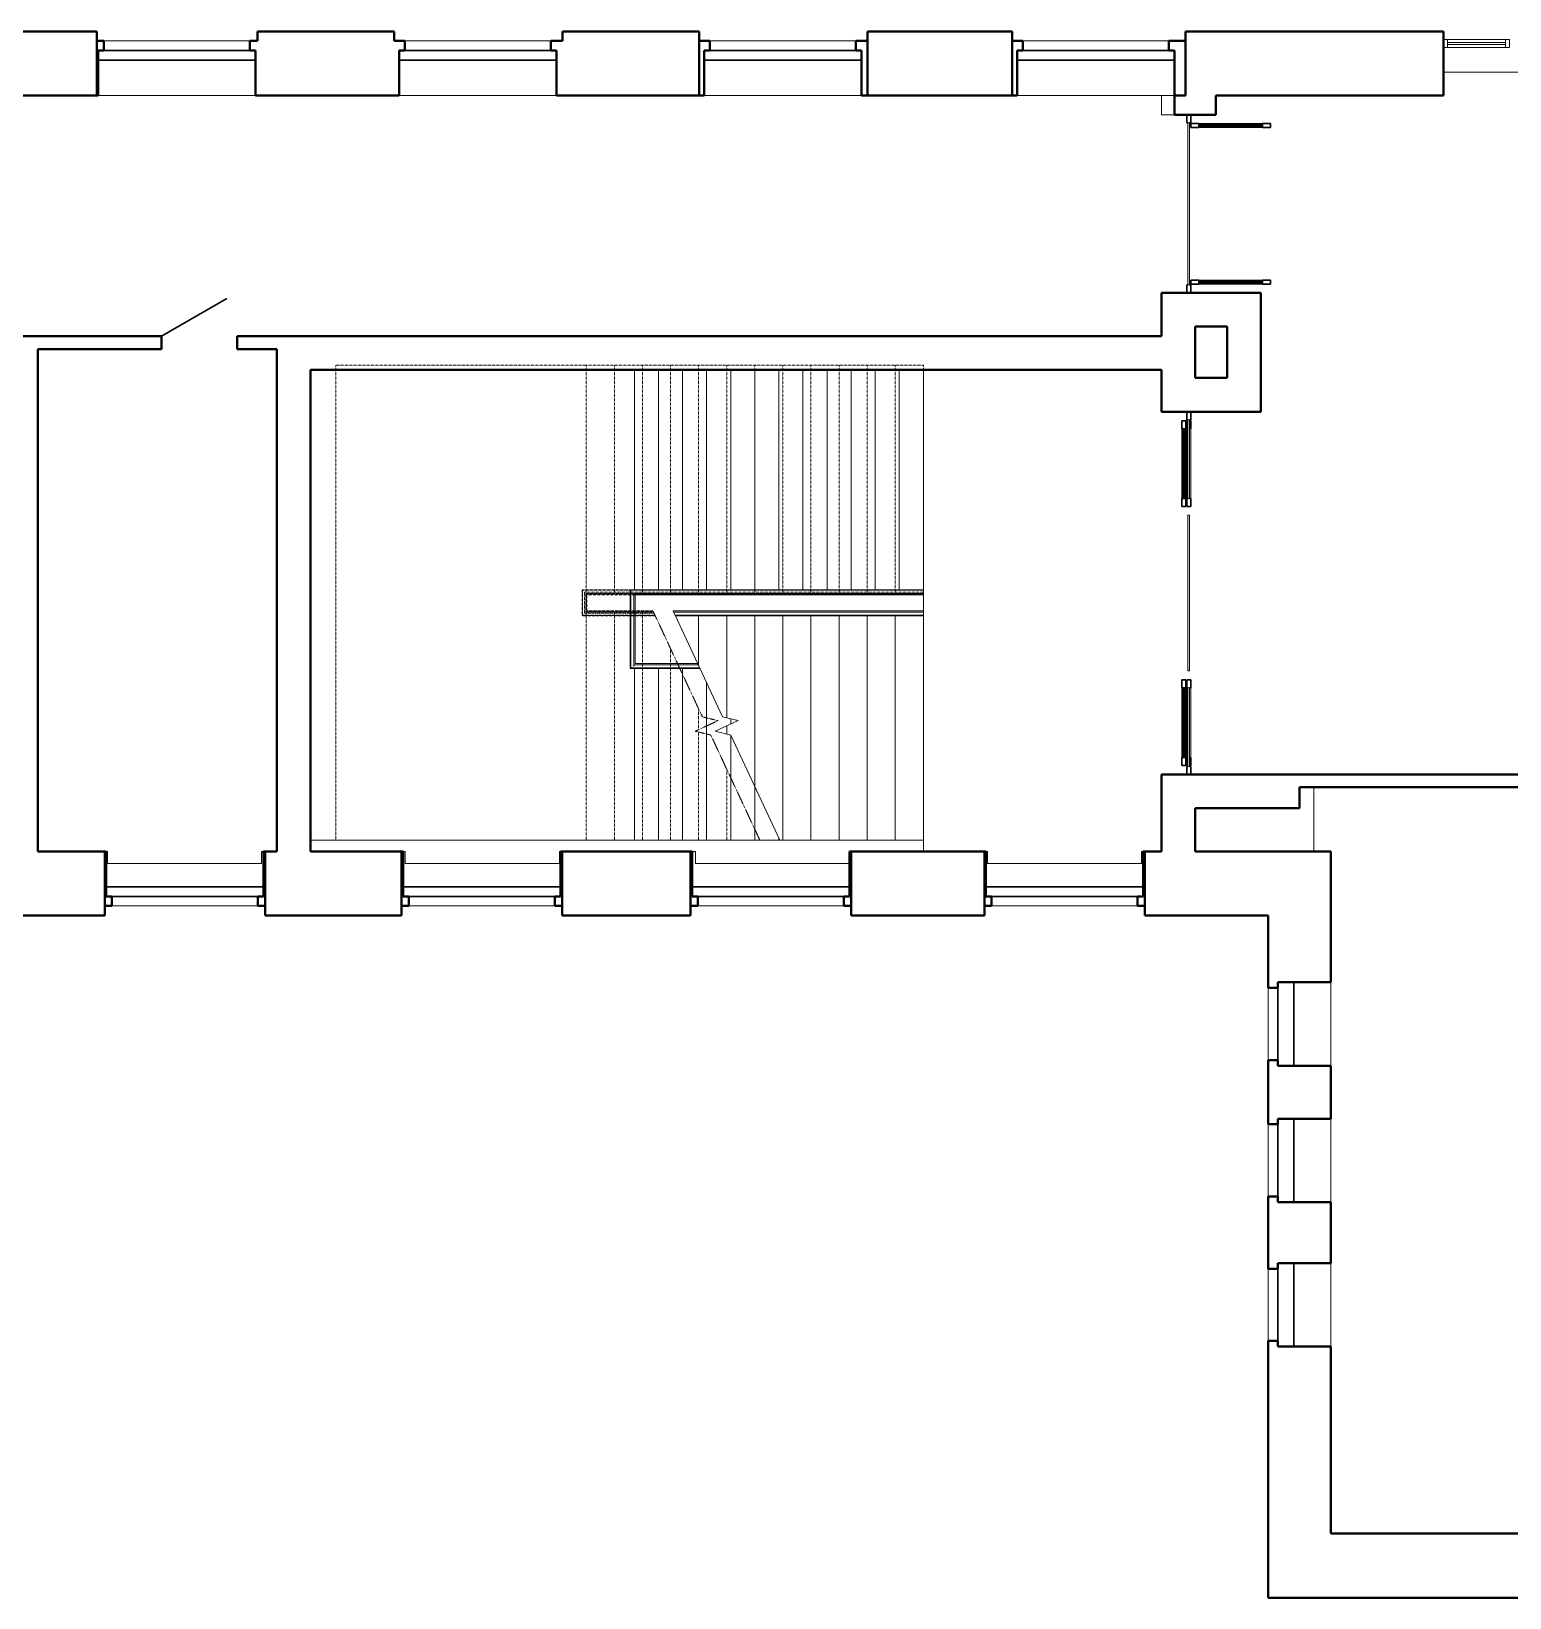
# Model space of a CAD drawing. Header units: millimetres. Extents: x -24 to 373619, y 275 to 149465.
# Drawn here: x 137776 to 156195, y 26875 to 46395 of the extents above; entities that cross this region are included whole.
import ezdxf

# ---------------------------------------------------------------- set-up
doc = ezdxf.new("R2010")
doc.units = ezdxf.units.MM
doc.linetypes.add('ADSK_Сверху', pattern=[4.5, 3, -1.5])
for name, color, linetype, lineweight in [('Двери', 7, 'Continuous', 18), ('Импосты витража', 7, 'Continuous', 18), ('Каркас_Импост', 7, 'Continuous', 30), ('Лестницы', 7, 'Continuous', 18), ('Ограждение', 7, 'Continuous', 18), ('Окна', 7, 'Continuous', 18), ('Остекление', 7, 'Continuous', 30), ('Панели витража', 7, 'Continuous', 18), ('Панель', 7, 'Continuous', 30), ('Перекрытия', 7, 'Continuous', 18), ('Поручни', 7, 'Continuous', 18), ('Стены', 7, 'Continuous', 18), ('Стены разрез', 7, 'Continuous', 40)]:
    doc.layers.add(name, color=color, linetype=linetype, lineweight=lineweight)

# ---------------------------------------------------------------- blocks, each defined once
blk = doc.blocks.new('Ограждение - Ограждение-229829-001_Весь этаж')
at = {"layer": 'Ограждение', "linetype": 'ADSK_Сверху'}
for p, q in [((144639, 39434), (148890, 39434)), ((144639, 39113), (144639, 39434)), ((148890, 39434), (148890, 39384)), ((144644, 39429), (148890, 39429)), ((144644, 39118), (144644, 39429)), ((144669, 39404), (148890, 39404)), ((144669, 39143), (144669, 39404)), ((144684, 39389), (148890, 39389)), ((144684, 39158), (144684, 39389)), ((144689, 39384), (148890, 39384)), ((144689, 39163), (144689, 39384)), ((144699, 39374), (148890, 39374)), ((144699, 39173), (144699, 39374)), ((148890, 39429), (148890, 39389)), ((148890, 39404), (148890, 39374)), ((144690, 39113), (144639, 39113)), ((144690, 39118), (144644, 39118)), ((145535, 39143), (144669, 39143)), ((145528, 39158), (144684, 39158)), ((145525, 39163), (144689, 39163)), ((145546, 39118), (144690, 39118)), ((145549, 39113), (144690, 39113)), ((145525, 39173), (144699, 39173))]:
    blk.add_line(p, q, dxfattribs=at)
at = {"layer": 'Поручни'}
for p, q in [((145775, 39173), (145775, 39164)), ((145775, 39173), (145775, 39164)), ((148890, 39173), (145775, 39173)), ((145775, 39164), (145778, 39158)), ((145775, 39164), (145778, 39158)), ((145775, 39163), (145778, 39158)), ((145778, 39163), (145775, 39163)), ((145778, 39158), (145796, 39118)), ((145778, 39158), (145796, 39118)), ((145778, 39158), (145796, 39118)), ((148890, 39158), (145778, 39158)), ((145796, 39118), (145799, 39113)), ((148890, 39118), (145796, 39118)), ((148890, 39113), (145799, 39113)), ((148890, 39173), (148890, 39158)), ((148890, 39158), (148890, 39118)), ((148890, 39118), (148890, 39113))]:
    blk.add_line(p, q, dxfattribs=at)
blk = doc.blocks.new('Ограждение - Ограждение-230505-001_Весь этаж')
at = {"layer": 'Поручни'}
for p, q in [((145239, 39434), (148890, 39434)), ((145239, 38456), (145239, 39434)), ((148890, 39434), (148890, 39429)), ((145244, 39429), (148890, 39429)), ((145244, 38461), (145244, 39429)), ((145284, 39389), (148890, 39389)), ((145284, 38501), (145284, 39389)), ((145299, 39374), (148890, 39374)), ((145299, 38516), (145299, 39374)), ((148890, 39429), (148890, 39389)), ((148890, 39389), (148890, 39374)), ((145290, 38456), (145239, 38456)), ((145290, 38461), (145244, 38461)), ((145286, 38486), (145269, 38486)), ((146084, 38501), (145284, 38501)), ((146103, 38461), (145290, 38461)), ((146105, 38456), (145290, 38456)), ((146077, 38516), (145299, 38516))]:
    blk.add_line(p, q, dxfattribs=at)
blk = doc.blocks.new('ИРНИТУ-Окно-ГОСТ23166-99_4_2_Створки - 1920 x 2350-934199-001_Весь этаж')
at = {"layer": 'Каркас_Импост'}
for p, q in [((-1018.1, 220), (941.9, 220)), ((-1018.1, 220), (-1018.1, 100)), ((-1018.1, 220), (-983.1, 220)), ((941.9, 220), (906.9, 220)), ((941.9, 220), (941.9, 100)), ((-1018.1, 100), (941.9, 100)), ((-1018.1, 100), (-983.1, 100)), ((941.9, 100), (906.9, 100))]:
    blk.add_line(p, q, dxfattribs=at)
blk = doc.blocks.new('ИРНИТУ-Окно-ГОСТ23166-99_2_1_Створка - 1000 x 1800-942833-001_Весь этаж')
at = {"layer": 'Каркас_Импост'}
for p, q in [((-1018.1, 270), (21.9, 270)), ((-1018.1, 270), (-1018.1, 70)), ((-1018.1, 270), (-983.1, 270)), ((21.9, 270), (-13.1, 270)), ((21.9, 270), (21.9, 70)), ((-1018.1, 70), (21.9, 70)), ((-1018.1, 70), (-983.1, 70)), ((21.9, 70), (-13.1, 70))]:
    blk.add_line(p, q, dxfattribs=at)
blk = doc.blocks.new('ИРНИТУ_Дверь_Однопольная_ДеревяннаяВнутренняя_филенчатая - 900х2080-1341269-001_Весь этаж')
at = {"layer": 'Панель'}
blk.add_line((-470, 80), (344, 550), dxfattribs=at)
blk = doc.blocks.new('Системная панель - ADSK_Cтеклопакет_25-947122-001_Весь этаж')
at = {"layer": 'Панели витража'}
for p, q in [((362.5, 12.5), (-362.5, 12.5)), ((-362.5, 12.5), (-362.5, -12.5)), ((362.5, -12.5), (362.5, 12.5)), ((-362.5, -12.5), (362.5, -12.5))]:
    blk.add_line(p, q, dxfattribs=at)
blk = doc.blocks.new('Прямоугольный импост - 50х100-947115-001_Весь этаж')
at = {"layer": 'Импосты витража'}
for p, q in [((156145, 46294), (155420, 46294)), ((156145, 46194), (155420, 46194))]:
    blk.add_line(p, q, dxfattribs=at)
blk = doc.blocks.new('Прямоугольный импост - 50х100-947127-001_Весь этаж')
at = {"layer": 'Импосты витража'}
for p, q in [((0, 50), (-50, 50)), ((-50, 50), (-50, -50)), ((0, -50), (0, 50)), ((-50, -50), (0, -50))]:
    blk.add_line(p, q, dxfattribs=at)
blk = doc.blocks.new('Прямоугольный импост - 50х100-947118-001_Весь этаж')
at = {"layer": 'Импосты витража'}
for p, q in [((-25, 50), (25, 50)), ((-25, -50), (-25, 50)), ((25, 50), (25, -50)), ((25, -50), (-25, -50))]:
    blk.add_line(p, q, dxfattribs=at)
blk = doc.blocks.new('Противодымная перегородка Тип3 - Противодымная перегородка Тип3-1195224-001_Весь этаж')
at = {"layer": 'Каркас_Импост'}
for p, q in [((-1000, 1020), (-950, 1020)), ((-1000, 920), (-1000, 1020)), ((-950, 1020), (-950, 920)), ((950, 1020), (1000, 1020)), ((950, 920), (950, 1020)), ((1000, 1020), (1000, 920)), ((-950, 920), (-1000, 920)), ((1000, 920), (950, 920)), ((-1110, 25), (-1010, 25)), ((-1110, -25), (-1110, 25)), ((-1010, 25), (-1010, 10)), ((-1000, 125), (-950, 125)), ((-1000, 25), (-1000, 125)), ((-950, 25), (-1000, 25)), ((-950, 125), (-950, 25)), ((950, 125), (1000, 125)), ((950, 25), (950, 125)), ((1000, 25), (950, 25)), ((1000, 125), (1000, 25)), ((1010, 25), (1110, 25)), ((1010, 10), (1010, 25)), ((1110, 25), (1110, -25)), ((-1010, -25), (-1110, -25)), ((-1010, -10), (-1010, -25)), ((1010, -25), (1010, -10)), ((1110, -25), (1010, -25))]:
    blk.add_line(p, q, dxfattribs=at)
at = {"layer": 'Каркас_Импост', "lineweight": 18}
for p, q in [((-1000, 920), (-1000, 125)), ((-950, 125), (-950, 920)), ((950, 920), (950, 125)), ((1000, 125), (1000, 920))]:
    blk.add_line(p, q, dxfattribs=at)
at = {"layer": 'Остекление'}
for p, q in [((-985, 920), (-965, 920)), ((-985, 125), (-985, 920)), ((-965, 920), (-965, 125)), ((965, 920), (985, 920)), ((965, 125), (965, 920)), ((985, 920), (985, 125)), ((-965, 125), (-985, 125)), ((985, 125), (965, 125))]:
    blk.add_line(p, q, dxfattribs=at)
at = {"layer": 'Остекление', "lineweight": 18}
for p, q in [((-1010, 10), (1010, 10)), ((-1010, -10), (-1010, 10)), ((1010, -10), (1010, 10)), ((1010, -10), (-1010, -10))]:
    blk.add_line(p, q, dxfattribs=at)
blk = doc.blocks.new('Противодымная перегородка Тип4 - Противодымная перегородка Тип4-1195210-001_Весь этаж')
at = {"layer": 'Каркас_Импост'}
for p, q in [((-2161, 25), (-2261, 25)), ((-2261, 25), (-2261, -25)), ((-2161, 10), (-2161, 25)), ((2261, 25), (2161, 25)), ((2161, 25), (2161, 10)), ((2261, -25), (2261, 25)), ((-2261, -25), (-2161, -25)), ((-2161, -25), (-2161, -10)), ((-2048, -35), (-2148, -35)), ((-2148, -35), (-2148, -85)), ((-2148, -85), (-2048, -85)), ((-2048, -85), (-2048, -35)), ((-1080, -35), (-1180, -35)), ((-1180, -35), (-1180, -85)), ((-1180, -85), (-1080, -85)), ((-1080, -85), (-1080, -35)), ((1180, -35), (1080, -35)), ((1080, -35), (1080, -85)), ((1080, -85), (1180, -85)), ((1180, -85), (1180, -35)), ((2148, -35), (2048, -35)), ((2048, -35), (2048, -85)), ((2048, -85), (2148, -85)), ((2148, -85), (2148, -35)), ((2161, -10), (2161, -25)), ((2161, -25), (2261, -25))]:
    blk.add_line(p, q, dxfattribs=at)
at = {"layer": 'Каркас_Импост', "lineweight": 18}
for p, q in [((-2048, -35), (-1180, -35)), ((-1180, -85), (-2048, -85)), ((1180, -35), (2048, -35)), ((2048, -85), (1180, -85))]:
    blk.add_line(p, q, dxfattribs=at)
at = {"layer": 'Остекление', "lineweight": 18}
for p, q in [((-2161, 10), (-1180, 10)), ((-2161, -10), (-2161, 10)), ((-2051, 25), (-1180, 25)), ((-1180, 10), (-1180, -10)), ((-970, 10), (970, 10)), ((-970, -10), (-970, 10)), ((970, 10), (970, -10)), ((1180, 25), (2051, 25)), ((1180, 10), (2161, 10)), ((1180, -10), (1180, 10)), ((2161, 10), (2161, -10)), ((-1180, -10), (-2161, -10)), ((-1180, -25), (-2051, -25)), ((970, -10), (-970, -10)), ((2161, -10), (1180, -10)), ((2051, -25), (1180, -25))]:
    blk.add_line(p, q, dxfattribs=at)
at = {"layer": 'Остекление'}
for p, q in [((-2051, 25), (-2151, 25)), ((-2151, 25), (-2151, 10)), ((-2051, 10), (-2051, 25)), ((-1080, 25), (-1180, 25)), ((-1180, 25), (-1180, 10)), ((-1080, -25), (-1080, 25)), ((1180, 25), (1080, 25)), ((1080, 25), (1080, -25)), ((1180, 10), (1180, 25)), ((2151, 25), (2051, 25)), ((2051, 25), (2051, 10)), ((2151, 10), (2151, 25)), ((-2151, -10), (-2151, -25)), ((-2151, -25), (-2051, -25)), ((-2051, -25), (-2051, -10)), ((-1180, -50), (-2048, -50)), ((-2048, -50), (-2048, -70)), ((-2048, -70), (-1180, -70)), ((-1180, -10), (-1180, -25)), ((-1180, -25), (-1080, -25)), ((-1180, -70), (-1180, -50)), ((1080, -25), (1180, -25)), ((1180, -25), (1180, -10)), ((2048, -50), (1180, -50)), ((1180, -50), (1180, -70)), ((1180, -70), (2048, -70)), ((2048, -70), (2048, -50)), ((2051, -10), (2051, -25)), ((2051, -25), (2151, -25)), ((2151, -25), (2151, -10))]:
    blk.add_line(p, q, dxfattribs=at)

msp = doc.modelspace()

# ---------------------------------------------------------------- linework, layer by layer
at = {"layer": 'Лестницы', "linetype": 'ADSK_Сверху'}
for p, q in [((141569, 42234), (141569, 36314)), ((144690, 42234), (141569, 42234)), ((144690, 42234), (144690, 39384)), ((144690, 42234), (148890, 42234)), ((144690, 42234), (144690, 39384)), ((145040, 42234), (145040, 39384)), ((145040, 42234), (145040, 39384)), ((145290, 42175), (145290, 39434)), ((145390, 42234), (145390, 39384)), ((145390, 42234), (145390, 39384)), ((145590, 42175), (145590, 39434)), ((145740, 42234), (145740, 39384)), ((145740, 42234), (145740, 39384)), ((145890, 42175), (145890, 39434)), ((146090, 42234), (146090, 39384)), ((146090, 42234), (146090, 39384)), ((146190, 42175), (146190, 39434)), ((146440, 42234), (146440, 39384)), ((146440, 42234), (146440, 39384)), ((146490, 42175), (146490, 39434)), ((146790, 42234), (146790, 39384)), ((146790, 42234), (146790, 39384)), ((146790, 42175), (146790, 39434)), ((147090, 42175), (147090, 39434)), ((147140, 42234), (147140, 39384)), ((147140, 42234), (147140, 39384)), ((147390, 42175), (147390, 39434)), ((147490, 42234), (147490, 39384)), ((147490, 42234), (147490, 39384)), ((147690, 42175), (147690, 39434)), ((147840, 42234), (147840, 39384)), ((147840, 42234), (147840, 39384)), ((147990, 42175), (147990, 39434)), ((148190, 42234), (148190, 39384)), ((148190, 42234), (148190, 39384)), ((148290, 42175), (148290, 39434)), ((148540, 42234), (148540, 39384)), ((148540, 42234), (148540, 39384)), ((148590, 42175), (148590, 39434)), ((148890, 42234), (148890, 39384)), ((144690, 39164), (144690, 39384)), ((144690, 39384), (148890, 39384)), ((144690, 36314), (144690, 39164)), ((145525, 39164), (144690, 39164)), ((144690, 36314), (144690, 39164)), ((145040, 36314), (145040, 39164)), ((145040, 36314), (145040, 39164)), ((145390, 36314), (145390, 39164)), ((145390, 36314), (145390, 39164)), ((145525, 39164), (146137, 37852)), ((146090, 38489), (146090, 39113)), ((146440, 37839), (146440, 39113)), ((146790, 36988), (146790, 39113)), ((147140, 36314), (147140, 39113)), ((147490, 36314), (147490, 39113)), ((147840, 36314), (147840, 39113)), ((148190, 36314), (148190, 39113)), ((148540, 36314), (148540, 39113)), ((148890, 36314), (148890, 39113)), ((145740, 36314), (145740, 38704)), ((145740, 36314), (145740, 38704)), ((145290, 36314), (145290, 38456)), ((145590, 36314), (145590, 38456)), ((145890, 36314), (145890, 38456)), ((146190, 36314), (146190, 38275)), ((146090, 37692), (146090, 37953)), ((146090, 37692), (146090, 37953)), ((146331, 37805), (146048, 37673)), ((146137, 37852), (146331, 37805)), ((146440, 37638), (146440, 37739)), ((146490, 37762), (146490, 37827)), ((146048, 37673), (146242, 37625)), ((146090, 36314), (146090, 37663)), ((146090, 36314), (146090, 37663)), ((146242, 37625), (146854, 36314)), ((146490, 36314), (146490, 37626)), ((146440, 36314), (146440, 37203)), ((146440, 36314), (146440, 37203)), ((146790, 36314), (146790, 36988)), ((141569, 36314), (144690, 36314)), ((146854, 36314), (144690, 36314)), ((146790, 36314), (146790, 36452)), ((146790, 36314), (146790, 36452)), ((147090, 36314), (147090, 36345))]:
    msp.add_line(p, q, dxfattribs=at)
at = {"layer": 'Лестницы'}
for p, q in [((145290, 42175), (145290, 39434)), ((145590, 42175), (145590, 39434)), ((145890, 42175), (145890, 39434)), ((146190, 42175), (146190, 39434)), ((146490, 42175), (146490, 39434)), ((146790, 42175), (146790, 39434)), ((147090, 42175), (147090, 39434)), ((147390, 42175), (147390, 39434)), ((147690, 42175), (147690, 39434)), ((147990, 42175), (147990, 39434)), ((148290, 42175), (148290, 39434)), ((148590, 42175), (148590, 39434)), ((148890, 42175), (148890, 39434)), ((145778, 39164), (145775, 39164)), ((145775, 39164), (145778, 39158)), ((145796, 39118), (146387, 37852)), ((146090, 38489), (146090, 39113)), ((146440, 37839), (146440, 39113)), ((146790, 36988), (146790, 39113)), ((147140, 36314), (147140, 39113)), ((147490, 36314), (147490, 39113)), ((147840, 36314), (147840, 39113)), ((148190, 36314), (148190, 39113)), ((148540, 36314), (148540, 39113)), ((148890, 36314), (148890, 39113)), ((145290, 36314), (145290, 38456)), ((145590, 36314), (145590, 38456)), ((145890, 36314), (145890, 38456)), ((146190, 36314), (146190, 38275)), ((146581, 37805), (146298, 37673)), ((146387, 37852), (146581, 37805)), ((146440, 37638), (146440, 37739)), ((146490, 37762), (146490, 37827)), ((146298, 37673), (146492, 37625)), ((146490, 36314), (146490, 37626)), ((146492, 37625), (147104, 36314)), ((146790, 36314), (146790, 36988)), ((141256, 36314), (145290, 36314)), ((145590, 36314), (145290, 36314)), ((145890, 36314), (145590, 36314)), ((146190, 36314), (145890, 36314)), ((146490, 36314), (146190, 36314)), ((146790, 36314), (146490, 36314)), ((147090, 36314), (146790, 36314)), ((147090, 36314), (147090, 36345)), ((147104, 36314), (147090, 36314)), ((147140, 36314), (147104, 36314)), ((147490, 36314), (147140, 36314)), ((147840, 36314), (147490, 36314)), ((148190, 36314), (147840, 36314)), ((148540, 36314), (148190, 36314)), ((148890, 36314), (148540, 36314))]:
    msp.add_line(p, q, dxfattribs=at)
at = {"layer": 'Перекрытия'}
for p, q in [((158655, 45885), (155370, 45885)), ((148890, 42175), (148890, 39434)), ((148890, 39374), (148890, 39173)), ((153755, 36175), (153755, 36974)), ((148890, 36314), (148890, 36175))]:
    msp.add_line(p, q, dxfattribs=at)
at = {"layer": 'Стены'}
for p, q in [((138678, 46275), (140498, 46275)), ((142429, 46275), (144249, 46275)), ((146229, 46275), (148049, 46275)), ((150129, 46275), (151949, 46275)), ((140568, 45595), (138608, 45595)), ((144319, 45595), (142359, 45595)), ((148119, 45595), (146159, 45595)), ((152019, 45595), (150059, 45595)), ((151856, 45355), (151856, 45595)), ((152019, 45355), (151856, 45355)), ((138710, 36175), (138725, 36175)), ((138725, 36025), (138725, 36175)), ((140645, 36175), (140670, 36175)), ((140645, 36175), (140645, 36025)), ((142410, 36175), (142435, 36175)), ((142435, 36025), (142435, 36175)), ((144355, 36175), (144370, 36175)), ((144355, 36175), (144355, 36025)), ((146010, 36175), (146050, 36175)), ((146050, 36025), (146050, 36175)), ((149670, 36175), (149690, 36175)), ((149690, 36025), (149690, 36175)), ((151610, 36175), (151630, 36175)), ((151610, 36175), (151610, 36025)), ((140645, 36025), (138725, 36025)), ((144355, 36025), (142435, 36025)), ((147970, 36025), (146050, 36025)), ((151610, 36025), (149690, 36025)), ((140600, 35495), (138780, 35495)), ((144300, 35495), (142480, 35495)), ((147900, 35495), (146080, 35495)), ((151560, 35495), (149740, 35495)), ((153186, 33574), (153186, 34474)), ((153966, 34544), (153966, 33504)), ((153966, 32844), (153966, 31804)), ((153186, 31874), (153186, 32774)), ((153966, 31044), (153966, 30004)), ((153186, 30074), (153186, 30974))]:
    msp.add_line(p, q, dxfattribs=at)
at = {"layer": 'Стены разрез'}
for p, q in [((138593, 46395), (137093, 46395)), ((138593, 46395), (138593, 45595)), ((138678, 46275), (138593, 46275)), ((138678, 46155), (138678, 46275)), ((140593, 46275), (140498, 46275)), ((140498, 46275), (140498, 46155)), ((142296, 46395), (140593, 46395)), ((140593, 46395), (140593, 46275)), ((142296, 46275), (142296, 46395)), ((142429, 46275), (142296, 46275)), ((142429, 46155), (142429, 46275)), ((144396, 46275), (144249, 46275)), ((144249, 46275), (144249, 46155)), ((146096, 46395), (144396, 46395)), ((144396, 46395), (144396, 46275)), ((146096, 46395), (146096, 45595)), ((146229, 46275), (146096, 46275)), ((146229, 46155), (146229, 46275)), ((148196, 46275), (148049, 46275)), ((148049, 46275), (148049, 46155)), ((149996, 46395), (148196, 46395)), ((148196, 45595), (148196, 46395)), ((149996, 46395), (149996, 45595)), ((150129, 46275), (149996, 46275)), ((150129, 46155), (150129, 46275)), ((152156, 46275), (151949, 46275)), ((151949, 46275), (151949, 46155)), ((155370, 46395), (152156, 46395)), ((152156, 45595), (152156, 46395)), ((155370, 45595), (155370, 46395)), ((138608, 45595), (138608, 46155)), ((138608, 46155), (138678, 46155)), ((140498, 46155), (140568, 46155)), ((140568, 46155), (140568, 45595)), ((142359, 45595), (142359, 46155)), ((142359, 46155), (142429, 46155)), ((144249, 46155), (144319, 46155)), ((144319, 46155), (144319, 45595)), ((146159, 45595), (146159, 46155)), ((146159, 46155), (146229, 46155)), ((148049, 46155), (148119, 46155)), ((148119, 46155), (148119, 45595)), ((150059, 45595), (150059, 46155)), ((150059, 46155), (150129, 46155)), ((151949, 46155), (152019, 46155)), ((152019, 46155), (152019, 45355)), ((137108, 45595), (138608, 45595)), ((140568, 45595), (142359, 45595)), ((144319, 45595), (146159, 45595)), ((148119, 45595), (150059, 45595)), ((152156, 45595), (152019, 45595)), ((152536, 45595), (155370, 45595)), ((152536, 45355), (152536, 45595)), ((152019, 45355), (152536, 45355)), ((151856, 43135), (151856, 42595)), ((153096, 43135), (151856, 43135)), ((153096, 41655), (153096, 43135)), ((139399, 42595), (130789, 42595)), ((139399, 42435), (139399, 42595)), ((151856, 42595), (140339, 42595)), ((140339, 42595), (140339, 42435)), ((152276, 42075), (152276, 42715)), ((152276, 42715), (152676, 42715)), ((152676, 42715), (152676, 42075)), ((137856, 42435), (139399, 42435)), ((137856, 36175), (137856, 42435)), ((140339, 42435), (140836, 42435)), ((140836, 42435), (140836, 36175)), ((141256, 42175), (151856, 42175)), ((141256, 36175), (141256, 42175)), ((151856, 42175), (151856, 41655)), ((152676, 42075), (152276, 42075)), ((151856, 41655), (153096, 41655)), ((159976, 37134), (151856, 37134)), ((151856, 37134), (151856, 36175)), ((153576, 36974), (157017, 36974)), ((153576, 36714), (153576, 36974)), ((152276, 36175), (152276, 36714)), ((152276, 36714), (153576, 36714)), ((138710, 36175), (137856, 36175)), ((138690, 36175), (138690, 35375)), ((138710, 35615), (138710, 36175)), ((140836, 36175), (140670, 36175)), ((140670, 36175), (140670, 35615)), ((140690, 35375), (140690, 36175)), ((142410, 36175), (141256, 36175)), ((142390, 36175), (142390, 35375)), ((142410, 35615), (142410, 36175)), ((146010, 36175), (144370, 36175)), ((144370, 36175), (144370, 35615)), ((144390, 35375), (144390, 36175)), ((145990, 36175), (145990, 35375)), ((146010, 35615), (146010, 36175)), ((149670, 36175), (147970, 36175)), ((147970, 36175), (147970, 35615)), ((147990, 35375), (147990, 36175)), ((149650, 36175), (149650, 35375)), ((149670, 35615), (149670, 36175)), ((151856, 36175), (151630, 36175)), ((151630, 36175), (151630, 35615)), ((151650, 35375), (151650, 36175)), ((153966, 36175), (152276, 36175)), ((153966, 34544), (153966, 36175)), ((138780, 35615), (138710, 35615)), ((138780, 35495), (138780, 35615)), ((140670, 35615), (140600, 35615)), ((140600, 35615), (140600, 35495)), ((142480, 35615), (142410, 35615)), ((142480, 35495), (142480, 35615)), ((144370, 35615), (144300, 35615)), ((144300, 35615), (144300, 35495)), ((146080, 35615), (146010, 35615)), ((146080, 35495), (146080, 35615)), ((147970, 35615), (147900, 35615)), ((147900, 35615), (147900, 35495)), ((149740, 35615), (149670, 35615)), ((149740, 35495), (149740, 35615)), ((151630, 35615), (151560, 35615)), ((151560, 35615), (151560, 35495)), ((137108, 35375), (138690, 35375)), ((138690, 35495), (138780, 35495)), ((140600, 35495), (140690, 35495)), ((140690, 35375), (142390, 35375)), ((142390, 35495), (142480, 35495)), ((144300, 35495), (144390, 35495)), ((144390, 35375), (145990, 35375)), ((145990, 35495), (146080, 35495)), ((147900, 35495), (147990, 35495)), ((147990, 35375), (149650, 35375)), ((149650, 35495), (149740, 35495)), ((151560, 35495), (151650, 35495)), ((151650, 35375), (153186, 35375)), ((153186, 35375), (153186, 34474)), ((153186, 34474), (153306, 34474)), ((153306, 34474), (153306, 34544)), ((153306, 34544), (153966, 34544)), ((153186, 33574), (153186, 32774)), ((153306, 33574), (153186, 33574)), ((153306, 33504), (153306, 33574)), ((153966, 33504), (153306, 33504)), ((153966, 32844), (153966, 33504)), ((153306, 32774), (153306, 32844)), ((153306, 32844), (153966, 32844)), ((153186, 32774), (153306, 32774)), ((153186, 31874), (153186, 30974)), ((153306, 31874), (153186, 31874)), ((153306, 31804), (153306, 31874)), ((153966, 31804), (153306, 31804)), ((153966, 31044), (153966, 31804)), ((153306, 30974), (153306, 31044)), ((153306, 31044), (153966, 31044)), ((153186, 30974), (153306, 30974)), ((153186, 30074), (153186, 26875)), ((153306, 30074), (153186, 30074)), ((153306, 30004), (153306, 30074)), ((153966, 30004), (153306, 30004)), ((153966, 27675), (153966, 30004)), ((158017, 27675), (153966, 27675)), ((153186, 26875), (161317, 26875))]:
    msp.add_line(p, q, dxfattribs=at)

# ---------------------------------------------------------------- block references
at = {"layer": 'Двери', "rotation": 270}
for name, p in [('Противодымная перегородка Тип3 - Противодымная перегородка Тип3-1195224-001_Весь этаж', (152196, 44245)), ('Противодымная перегородка Тип4 - Противодымная перегородка Тип4-1195210-001_Весь этаж', (152196, 39394))]:
    msp.add_blockref(name, p, dxfattribs=at)
at = {"layer": 'Двери'}
msp.add_blockref('ИРНИТУ_Дверь_Однопольная_ДеревяннаяВнутренняя_филенчатая - 900х2080-1341269-001_Весь этаж', (139869, 42515), dxfattribs=at)
at = {"layer": 'Импосты витража', "rotation": 180}
msp.add_blockref('Прямоугольный импост - 50х100-947127-001_Весь этаж', (155370, 46244), dxfattribs=at)
at = {"layer": 'Импосты витража'}
msp.add_blockref('Прямоугольный импост - 50х100-947115-001_Весь этаж', (0, 0), dxfattribs=at)
at = {"layer": 'Импосты витража', "extrusion": (0, 0, -1), "rotation": 180}
msp.add_blockref('Прямоугольный импост - 50х100-947118-001_Весь этаж', (-156170, 46244), dxfattribs=at)
at = {"layer": 'Ограждение'}
for name in ['Ограждение - Ограждение-229829-001_Весь этаж', 'Ограждение - Ограждение-230505-001_Весь этаж']:
    msp.add_blockref(name, (0, 0), dxfattribs=at)
at = {"layer": 'Окна'}
for p in [(139627, 45935), (143377, 45935), (147177, 45935), (151077, 45935)]:
    msp.add_blockref('ИРНИТУ-Окно-ГОСТ23166-99_4_2_Створки - 1920 x 2350-934199-001_Весь этаж', p, dxfattribs=at)
for name, p, rotation in [('ИРНИТУ-Окно-ГОСТ23166-99_4_2_Створки - 1920 x 2350-934199-001_Весь этаж', (139652, 35835), 180), ('ИРНИТУ-Окно-ГОСТ23166-99_4_2_Створки - 1920 x 2350-934199-001_Весь этаж', (143352, 35835), 180), ('ИРНИТУ-Окно-ГОСТ23166-99_4_2_Створки - 1920 x 2350-934199-001_Весь этаж', (146952, 35835), 180), ('ИРНИТУ-Окно-ГОСТ23166-99_4_2_Створки - 1920 x 2350-934199-001_Весь этаж', (150612, 35835), 180), ('ИРНИТУ-Окно-ГОСТ23166-99_2_1_Створка - 1000 x 1800-942833-001_Весь этаж', (153576, 34522), 89.9999999999999), ('ИРНИТУ-Окно-ГОСТ23166-99_2_1_Створка - 1000 x 1800-942833-001_Весь этаж', (153576, 32822), 89.9999999999999), ('ИРНИТУ-Окно-ГОСТ23166-99_2_1_Створка - 1000 x 1800-942833-001_Весь этаж', (153576, 31022), 89.9999999999999)]:
    msp.add_blockref(name, p, dxfattribs=dict(at, rotation=rotation))
at = {"layer": 'Панели витража'}
msp.add_blockref('Системная панель - ADSK_Cтеклопакет_25-947122-001_Весь этаж', (155783, 46244), dxfattribs=at)

doc.saveas('drawing.dxf')
